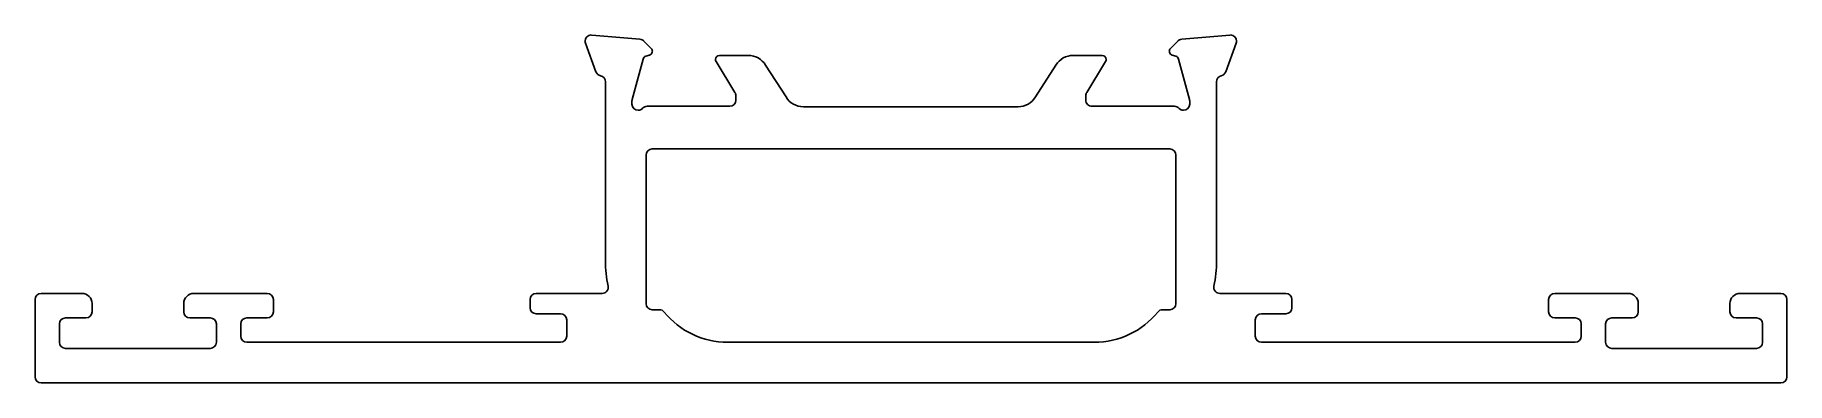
# Model space of a CAD drawing. Extents: x 530.2 to 616.2, y 528 to 545.1.
import ezdxf

# ---------------------------------------------------------------- set-up
doc = ezdxf.new("R2010")
doc.units = 0
doc.layers.get('0').update_dxf_attribs({"linetype": 'CONTINUOUS'})
doc.layers.add('INCE', color=11, linetype='CONTINUOUS')

msp = doc.modelspace()

# ---------------------------------------------------------------- linework, layer by layer
at = {"color": 0}
for p, q in [((557.238, 544.747), (557.752, 543.334)), ((559.912, 544.94), (557.547, 545.147)), ((560.462, 544.489), (560.098, 544.853)), ((586.319, 544.853), (585.955, 544.489)), ((588.871, 545.147), (586.505, 544.94)), ((588.665, 543.334), (589.179, 544.747)), ((559.531, 541.986), (560.062, 543.968)), ((560.203, 544.109), (560.372, 544.155)), ((563.65, 543.844), (564.577, 542.325)), ((565.226, 544.148), (563.82, 544.148)), ((567.082, 542.102), (566.08, 543.669)), ((580.33, 543.669), (579.327, 542.102)), ((582.597, 544.148), (581.183, 544.148)), ((581.841, 542.325), (582.767, 543.844)), ((586.045, 544.155), (586.214, 544.109)), ((586.355, 543.968), (586.886, 541.986)), ((558.217, 534.048), (558.217, 542.848)), ((588.217, 542.852), (588.217, 534.048)), ((559.52, 541.748), (559.52, 541.908)), ((564.62, 542.169), (564.62, 541.948)), ((581.797, 541.948), (581.797, 542.169)), ((586.897, 541.908), (586.897, 541.748)), ((564.32, 541.648), (560.268, 541.648)), ((567.936, 541.623), (578.474, 541.623)), ((586.149, 541.648), (582.097, 541.648)), ((530.517, 532.448), (532.517, 532.448)), ((538.017, 532.448), (541.617, 532.448)), ((558.052, 532.448), (554.82, 532.448)), ((588.381, 532.448), (591.613, 532.448)), ((604.817, 532.448), (608.417, 532.448)), ((613.917, 532.448), (615.917, 532.448)), ((530.217, 528.348), (530.217, 532.148)), ((533.017, 531.948), (533.017, 531.548)), ((537.517, 531.548), (537.517, 531.948)), ((541.917, 532.148), (541.917, 531.548)), ((554.52, 532.148), (554.52, 531.748)), ((591.913, 532.148), (591.913, 531.748)), ((604.517, 531.548), (604.517, 532.148)), ((608.917, 531.948), (608.917, 531.548)), ((613.417, 531.548), (613.417, 531.948)), ((616.217, 532.148), (616.217, 528.348)), ((531.417, 530.948), (531.417, 530.048)), ((532.717, 531.248), (531.717, 531.248)), ((538.817, 531.248), (537.817, 531.248)), ((539.117, 530.048), (539.117, 530.948)), ((540.317, 530.948), (540.317, 530.348)), ((541.617, 531.248), (540.617, 531.248)), ((554.82, 531.448), (556.017, 531.448)), ((556.317, 531.148), (556.317, 530.348)), ((590.117, 531.148), (590.117, 530.348)), ((591.613, 531.448), (590.417, 531.448)), ((605.817, 531.248), (604.817, 531.248)), ((606.117, 530.348), (606.117, 530.948)), ((607.317, 530.948), (607.317, 530.048)), ((608.617, 531.248), (607.617, 531.248)), ((614.717, 531.248), (613.717, 531.248)), ((615.017, 530.048), (615.017, 530.948)), ((540.617, 530.048), (556.017, 530.048)), ((590.417, 530.048), (605.817, 530.048)), ((531.717, 529.748), (538.817, 529.748)), ((607.617, 529.748), (614.717, 529.748)), ((615.917, 528.048), (530.517, 528.048))]:
    msp.add_line(p, q, dxfattribs=at)
for centre, radius, start, end in [((557.52, 544.848), 0.3, 90, 180), ((557.502, 544.844), 0.281, 179.33603, 200.28031), ((557.52, 544.848), 0.3, 85, 90), ((559.886, 544.641), 0.3, 45, 85), ((560.32, 544.348), 0.2, 360, 45), ((586.097, 544.348), 0.2, 135, 180), ((586.531, 544.641), 0.3, 95, 135), ((588.897, 544.848), 0.3, 90, 95), ((588.897, 544.848), 0.3, 0, 90), ((588.915, 544.844), 0.281, 339.71969, 0.66397), ((560.255, 543.916), 0.2, 105, 165), ((560.32, 544.348), 0.2, 285, 345), ((560.32, 544.348), 0.2, 345, 0), ((563.82, 543.948), 0.2, 90, 180), ((563.82, 543.948), 0.2, 180, 211.39551), ((565.226, 543.148), 1, 31.4, 90), ((581.183, 543.148), 1, 90, 148.6), ((582.597, 543.948), 0.2, 0, 90), ((582.597, 543.948), 0.2, 328.60449, 360), ((586.097, 544.348), 0.2, 180, 195), ((586.097, 544.348), 0.2, 195, 255), ((586.162, 543.916), 0.2, 15, 75), ((558.034, 543.437), 0.3, 200, 258.73896), ((557.917, 542.848), 0.3, 0, 78.73896), ((588.517, 542.852), 0.3, 102.866, 180), ((588.383, 543.437), 0.3, 282.866, 340), ((559.82, 541.908), 0.3, 165, 180), ((564.32, 541.948), 0.3, 270, 0), ((564.32, 542.169), 0.3, 0, 31.39551), ((567.936, 542.623), 1, 211.4, 270), ((578.474, 542.623), 1, 270, 328.6), ((582.097, 542.169), 0.3, 148.60449, 180), ((582.096, 541.947), 0.299, 179.9014, 270.0986), ((586.597, 541.908), 0.3, 0, 15), ((559.82, 541.748), 0.3, 180, 270), ((559.82, 541.748), 0.3, 270, 318.18969), ((560.268, 541.348), 0.3, 90, 138.18969), ((586.149, 541.348), 0.3, 41.81031, 90), ((586.597, 541.748), 0.3, 221.81031, 270), ((586.597, 541.748), 0.3, 270, 0), ((564.217, 534.048), 6, 180, 191.90849), ((582.217, 534.048), 6, 348.09151, 360), ((530.517, 532.148), 0.3, 90, 180), ((532.517, 531.948), 0.5, 0, 90), ((538.017, 531.948), 0.5, 90, 180), ((541.617, 532.148), 0.3, 0, 90), ((554.82, 532.148), 0.3, 90, 180), ((558.052, 532.748), 0.3, 270, 11.90849), ((588.381, 532.748), 0.3, 168.09151, 270), ((591.613, 532.148), 0.3, 0, 90), ((604.817, 532.148), 0.3, 90, 180), ((608.417, 531.948), 0.5, 0, 90), ((613.917, 531.948), 0.5, 90, 180), ((615.917, 532.148), 0.3, 360, 90), ((532.717, 531.548), 0.3, 270, 0), ((537.817, 531.548), 0.3, 180, 270), ((541.617, 531.548), 0.3, 270, 0), ((554.82, 531.748), 0.3, 180, 270), ((591.613, 531.748), 0.3, 270, 0), ((604.817, 531.548), 0.3, 180, 270), ((608.617, 531.548), 0.3, 270, 360), ((613.717, 531.548), 0.3, 180, 270), ((531.717, 530.948), 0.3, 90, 180), ((538.817, 530.948), 0.3, 0, 90), ((540.617, 530.948), 0.3, 90, 180), ((556.017, 531.148), 0.3, 0, 90), ((590.417, 531.148), 0.3, 90, 180), ((605.817, 530.948), 0.3, 360, 90), ((607.617, 530.948), 0.3, 90, 180), ((614.717, 530.948), 0.3, 360, 90), ((531.717, 530.048), 0.3, 180, 270), ((538.817, 530.048), 0.3, 270, 0), ((540.617, 530.348), 0.3, 180, 270), ((556.017, 530.348), 0.3, 270, 360), ((590.417, 530.348), 0.3, 180, 270), ((605.817, 530.348), 0.3, 270, 360), ((607.617, 530.048), 0.3, 180, 270), ((614.717, 530.048), 0.3, 270, 360), ((530.517, 528.348), 0.3, 180, 270), ((615.917, 528.348), 0.3, 270, 360)]:
    msp.add_arc(centre, radius, start, end, dxfattribs=at)
at = {"layer": 'INCE', "color": 0}
for p, q in [((560.217, 539.248), (560.217, 531.948)), ((585.917, 539.548), (560.517, 539.548)), ((586.217, 531.948), (586.217, 539.248)), ((560.517, 531.648), (560.87, 531.648)), ((585.917, 531.648), (585.563, 531.648)), ((564.217, 530.048), (582.217, 530.048))]:
    msp.add_line(p, q, dxfattribs=at)
for centre, radius, start, end in [((560.517, 539.248), 0.3, 90, 180), ((585.917, 539.248), 0.3, 0, 90), ((560.517, 531.948), 0.3, 180, 270), ((560.87, 531.348), 0.3, 38.89587, 90), ((564.217, 534.048), 4, 218.89587, 270), ((582.217, 534.048), 4, 270, 321.10413), ((585.563, 531.348), 0.3, 90, 141.10413), ((585.917, 531.948), 0.3, 270, 0)]:
    msp.add_arc(centre, radius, start, end, dxfattribs=at)

doc.saveas('drawing.dxf')
